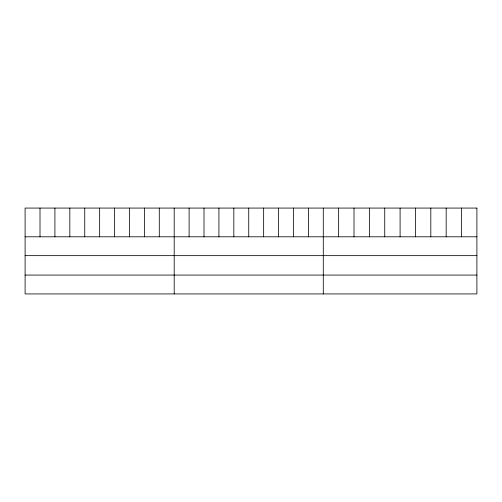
<?xml version="1.0" encoding="UTF-8"?>
<svg xmlns="http://www.w3.org/2000/svg" width="502" height="502" viewBox="0 0 502 502"><rect width="100%" height="100%" fill="white"/><g stroke="black" fill="none" stroke-linecap="round" stroke-linejoin="round"><path stroke-width="0.75" d="M25.1 236.8L476.9 236.8M25.1 255.65L476.9 255.65M25.1 275.071L476.9 275.071M461.539 208.073L461.539 236.8M446.178 208.073L446.178 236.8M430.816 208.073L430.816 236.8M415.455 208.073L415.455 236.8M400.094 208.073L400.094 236.8M384.733 208.073L384.733 236.8M369.372 208.073L369.372 236.8M354.01 208.073L354.01 236.8M338.649 208.073L338.649 236.8M323.288 208.073L323.288 293.927M308.379 208.073L308.379 236.8M293.469 208.073L293.469 236.8M278.56 208.073L278.56 236.8M263.65 208.073L263.65 236.8M248.741 208.073L248.741 236.8M233.832 208.073L233.832 236.8M218.922 208.073L218.922 236.8M204.013 208.073L204.013 236.8M189.103 208.073L189.103 236.8M174.194 208.073L174.194 293.927M159.285 208.073L159.285 236.8M144.375 208.073L144.375 236.8M129.466 208.073L129.466 236.8M114.556 208.073L114.556 236.8M99.647 208.073L99.647 236.8M84.738 208.073L84.738 236.8M69.828 208.073L69.828 236.8M54.919 208.073L54.919 236.8M40.009 208.073L40.009 236.8M476.9 208.073L25.1 208.073L25.1 293.927L476.9 293.927L476.9 208.073"/></g></svg>
